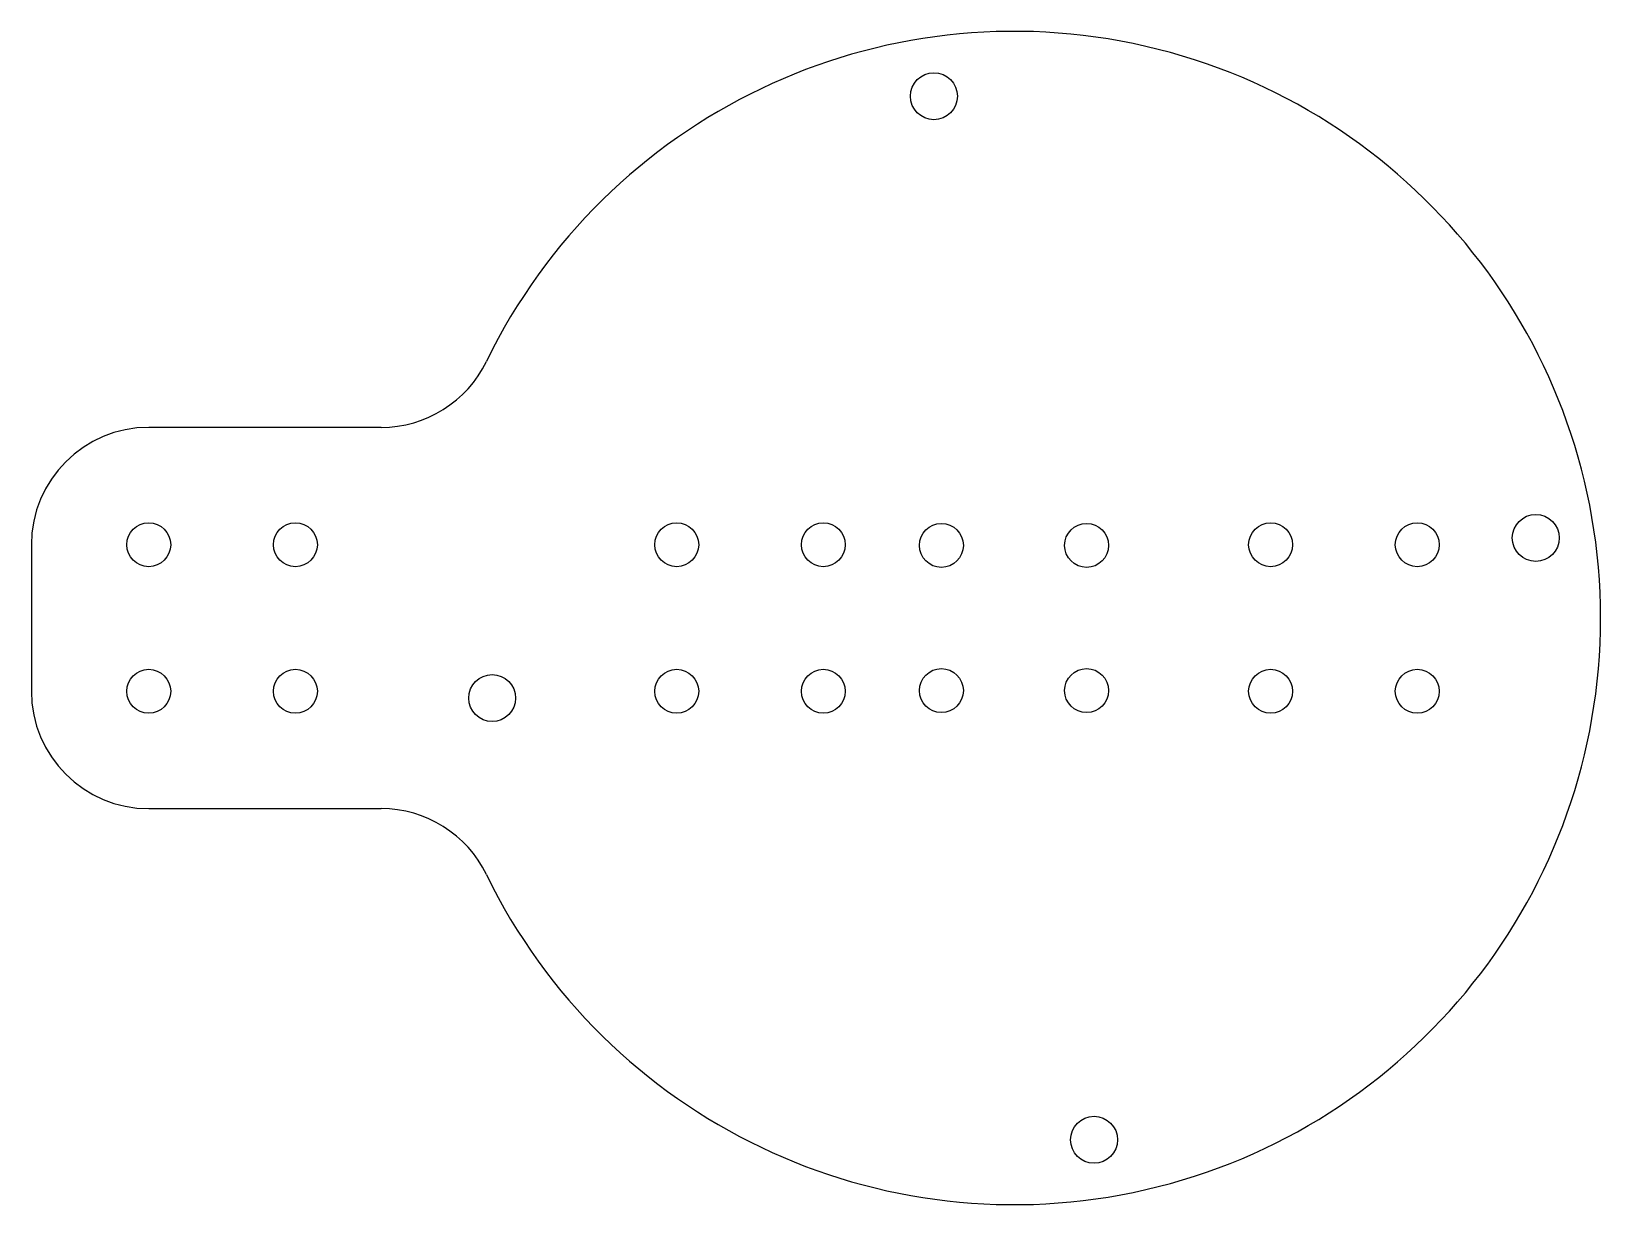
# Model space of a CAD drawing. Header units: millimetres. Extents: x -67 to 40, y -40 to 40.
import ezdxf

# ---------------------------------------------------------------- set-up
doc = ezdxf.new("R2010")
doc.units = ezdxf.units.MM

msp = doc.modelspace()

# ---------------------------------------------------------------- linework, layer by layer
at = {"color": 7, "linetype": 'Continuous', "lineweight": 25}
for p, q in [((-43.16, 13), (-59, 13)), ((-67, 5), (-67, -5)), ((-59, -13), (-43.16, -13))]:
    msp.add_line(p, q, dxfattribs=at)
for centre, radius in [((-5.46, 35.58), 1.6), ((-59, 5), 1.5), ((-49, 5), 1.5), ((-23, 5), 1.5), ((-13, 5), 1.5), ((-4.95, 4.95), 1.5), ((4.95, 4.95), 1.5), ((17.5, 5), 1.5), ((27.5, 5), 1.5), ((35.58, 5.46), 1.6), ((-59, -5), 1.5), ((-49, -5), 1.5), ((-35.58, -5.46), 1.6), ((-23, -5), 1.5), ((-13, -5), 1.5), ((-4.95, -4.95), 1.5), ((4.95, -4.95), 1.5), ((17.5, -5), 1.5), ((27.5, -5), 1.5), ((5.46, -35.58), 1.6)]:
    msp.add_circle(centre, radius, dxfattribs=at)
for centre, radius, start, end in [((0, 0), 40, 205.9445, 154.0555), ((-43.16, 21), 8, 270, 334.0555), ((-59, 5), 8, 90, 180), ((-59, -5), 8, 180, 270), ((-43.16, -21), 8, 25.9445, 90)]:
    msp.add_arc(centre, radius, start, end, dxfattribs=at)

doc.saveas('drawing.dxf')
